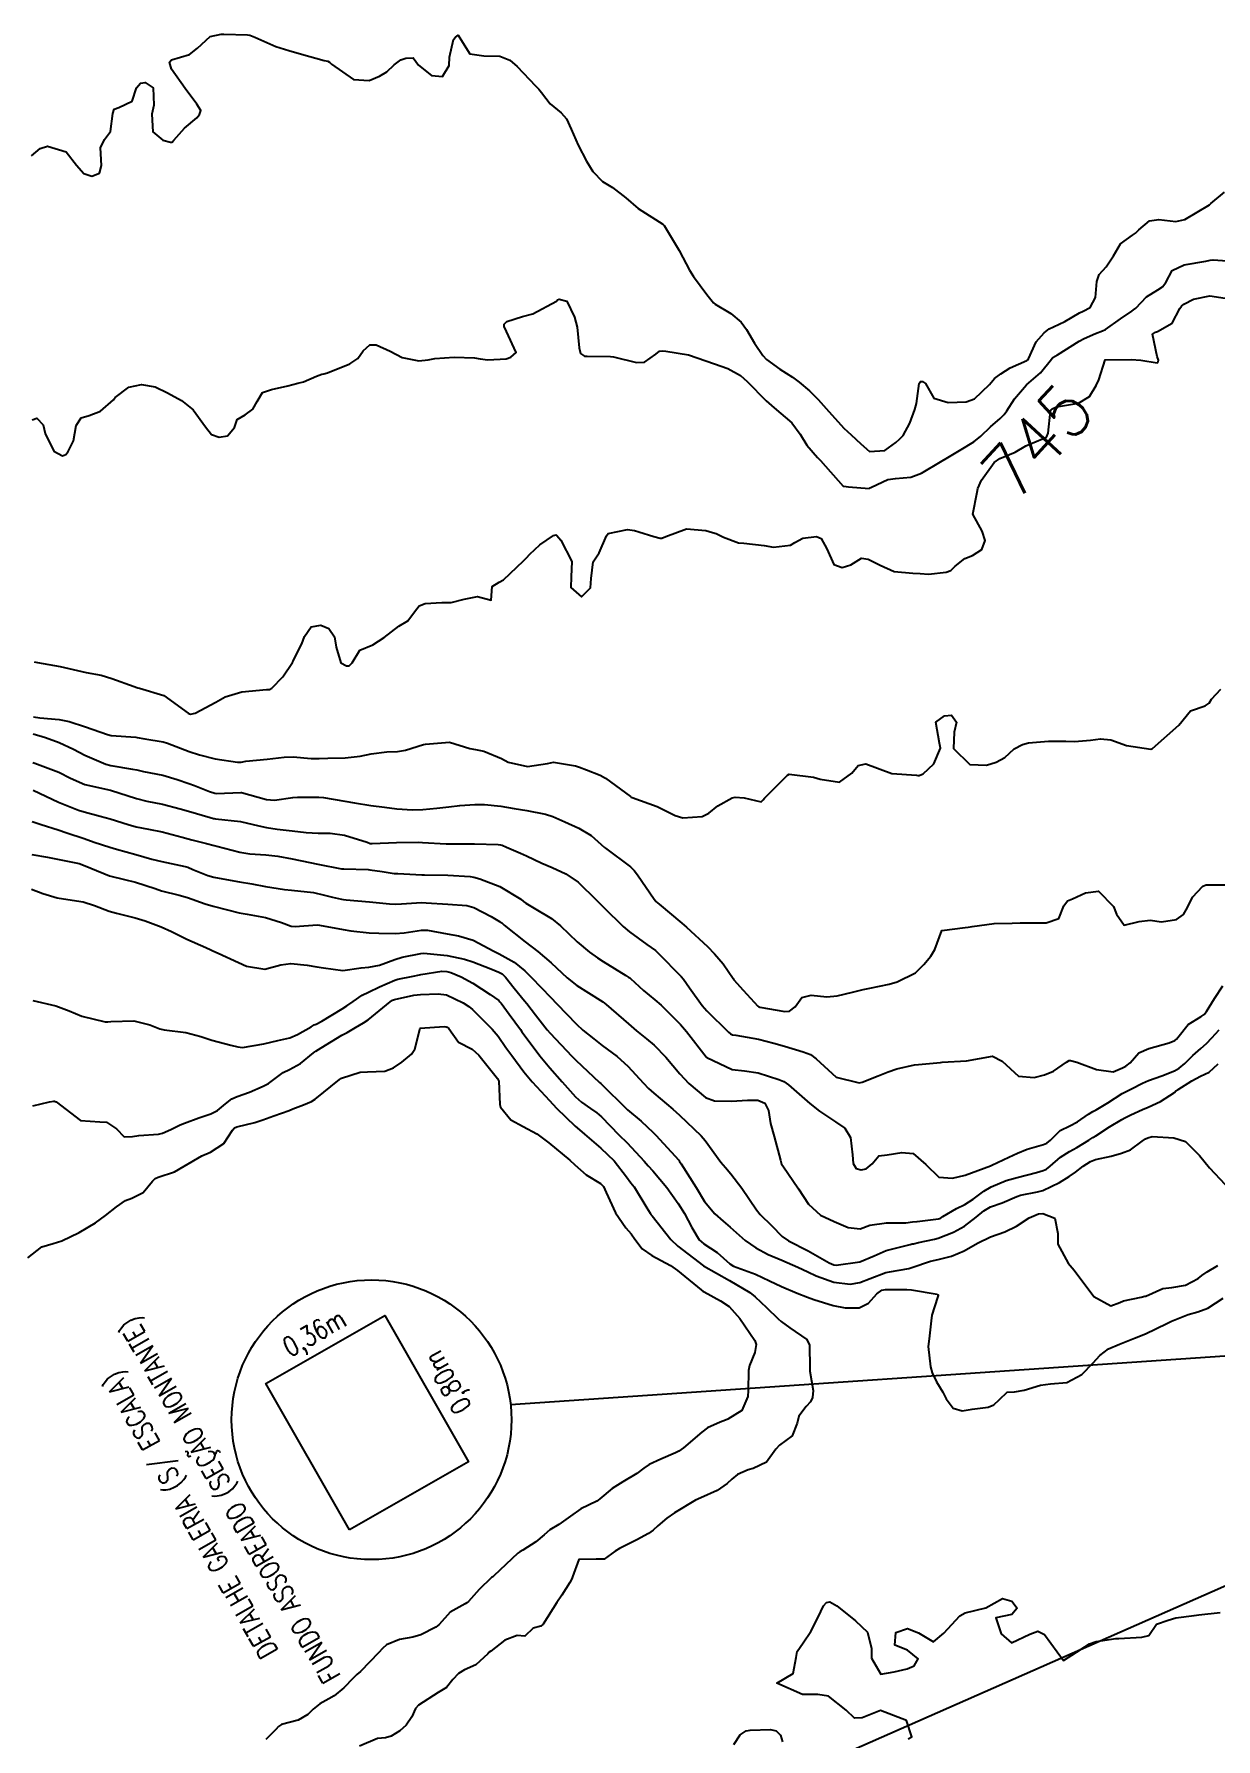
# Model space of a CAD drawing. Header units: metres. Extents: x 307586 to 320046, y 7427249 to 7434250.
# Drawn here: x 317669.5 to 317760.3, y 7431345.2 to 7431476.3 of the extents above; entities that cross this region are included whole.
import ezdxf
from ezdxf.enums import TextEntityAlignment as Align

# ---------------------------------------------------------------- set-up
doc = ezdxf.new("R2010")
doc.units = ezdxf.units.M
doc.header["$MEASUREMENT"] = 0
for name, color, linetype in [('Cotas', 45, 'Continuous'), ('Curvas de Nivel 1m', 11, 'Continuous'), ('Curvas de Nivel 5m', 15, 'Continuous'), ('DETALHES', 45, 'Continuous'), ('Edificações', 30, 'Continuous'), ('TEXTO', 45, 'Continuous')]:
    doc.layers.add(name, color=color, linetype=linetype)
doc.styles.add('ROMANS', font='romans', dxfattribs={"height": 0.2})
doc.styles.add('Style-STANDARD', font='STANDARD.shx')

msp = doc.modelspace()

# ---------------------------------------------------------------- linework, layer by layer
at = {"layer": 'Curvas de Nivel 1m', "flags": 128}
for points, elevation in [([(317669.24, 7431466.9), (317669.92, 7431467.48), (317670.48, 7431467.66), (317671.92, 7431467.2), (317672.72, 7431466.19), (317673.28, 7431465.56), (317673.89, 7431465.35), (317674.48, 7431465.58), (317674.63, 7431466.16), (317674.56, 7431467.53), (317674.87, 7431468.16), (317675.31, 7431468.78), (317675.49, 7431470.15), (317675.61, 7431470.5), (317675.96, 7431470.63), (317676.99, 7431471.11), (317677.31, 7431472.14), (317677.63, 7431472.48), (317677.98, 7431472.53), (317678.6, 7431472.12), (317678.65, 7431470.81), (317678.5, 7431470.12), (317678.57, 7431468.75), (317679.35, 7431468.11), (317679.93, 7431467.96), (317680.07, 7431467.96), (317680.18, 7431468.1), (317681, 7431469.03), (317681.95, 7431469.83), (317682.17, 7431470.08), (317682.27, 7431470.39), (317681.96, 7431470.87), (317681.07, 7431472.09), (317680, 7431473.57), (317679.86, 7431474.1), (317680, 7431474.29), (317681.4, 7431474.7), (317682.01, 7431475.19), (317682.99, 7431476.07), (317683.82, 7431476.26), (317684.03, 7431476.26), (317685.85, 7431476.21), (317686.03, 7431476.18), (317686.41, 7431476.03), (317688.02, 7431475.32), (317689.03, 7431475.01), (317690.01, 7431474.72), (317691.75, 7431474.22), (317692.01, 7431474.18), (317692.15, 7431474.11), (317692.3, 7431473.96), (317693.99, 7431472.78), (317695.2, 7431472.7), (317695.99, 7431473.04), (317696.55, 7431473.35), (317697.11, 7431473.9), (317697.62, 7431474.28), (317698.01, 7431474.4), (317698.57, 7431474.44), (317699, 7431473.88), (317699.99, 7431473.07), (317700.83, 7431473.01), (317701.34, 7431473.85), (317701.37, 7431474.48), (317701.69, 7431475.84), (317701.84, 7431476.03), (317702.03, 7431476.17), (317702.25, 7431475.84), (317702.94, 7431474.75), (317704.01, 7431474.59), (317705.23, 7431474.57), (317706.01, 7431474.27), (317706.57, 7431473.78), (317707.98, 7431472.28), (317708.23, 7431472.02), (317708.43, 7431471.76), (317709.11, 7431470.89), (317709.96, 7431470.2), (317710.36, 7431469.74), (317710.72, 7431468.96), (317711.25, 7431467.73), (317711.91, 7431466.5), (317712.39, 7431465.71), (317713.13, 7431464.94), (317713.89, 7431464.46), (317714.93, 7431463.68), (317715.87, 7431462.87), (317717.77, 7431461.65), (317717.86, 7431461.56), (317719.01, 7431459.63), (317719.3, 7431459.1), (317719.82, 7431458.12), (317720.13, 7431457.62), (317721.14, 7431456.26), (317721.66, 7431455.6), (317721.78, 7431455.51), (317722.99, 7431454.79), (317723.77, 7431454.12), (317724.19, 7431453.57), (317724.8, 7431452.51), (317725.44, 7431451.55), (317725.74, 7431451.25), (317726.75, 7431450.51), (317727.72, 7431449.89), (317728.24, 7431449.52), (317729.04, 7431448.85), (317729.7, 7431448.18), (317730.31, 7431447.49), (317731.67, 7431445.97), (317732.23, 7431445.47), (317732.97, 7431444.77), (317733.65, 7431444.18), (317734.83, 7431444.26), (317735.66, 7431444.87), (317735.95, 7431445.14), (317736.22, 7431445.42), (317736.73, 7431446.37), (317737.12, 7431447.42), (317737.25, 7431447.87), (317737.47, 7431449.41), (317737.57, 7431449.56), (317737.72, 7431449.55), (317737.94, 7431449.41), (317738.58, 7431448.28), (317739.7, 7431447.95), (317741.07, 7431448), (317741.7, 7431448.23), (317742.86, 7431449.34), (317743.26, 7431449.79), (317743.73, 7431450.15), (317744.44, 7431450.62), (317745.74, 7431451.18), (317745.82, 7431451.23), (317745.86, 7431451.31), (317746.44, 7431452.62), (317747.06, 7431453.3), (317747.45, 7431453.61), (317747.77, 7431453.77), (317748.66, 7431454.17), (317749.78, 7431454.83), (317750.07, 7431454.97), (317750.6, 7431455.25), (317751.01, 7431456.03), (317751.12, 7431457.25), (317751.28, 7431457.78), (317751.82, 7431458.38), (317752.38, 7431459.23), (317752.93, 7431460.14), (317753.86, 7431460.82), (317754.09, 7431460.97), (317754.33, 7431461.21), (317755.15, 7431461.92), (317755.87, 7431462.02), (317757.18, 7431461.87), (317757.87, 7431462), (317759.77, 7431463.14), (317759.83, 7431463.19), (317759.88, 7431463.23), (317760.92, 7431464.11)], 743), ([(317669.29, 7431446.61), (317669.67, 7431446.74), (317670.15, 7431446.22), (317670.31, 7431445.56), (317670.97, 7431444.21), (317671.64, 7431443.86), (317671.89, 7431443.94), (317672.08, 7431444.19), (317672.47, 7431445), (317672.69, 7431446.18), (317673.08, 7431446.77), (317673.67, 7431446.94), (317674.56, 7431447.28), (317675.55, 7431448.15), (317675.61, 7431448.23), (317675.69, 7431448.34), (317676.72, 7431449.13), (317677.7, 7431449.34), (317678.75, 7431449.16), (317679.7, 7431448.7), (317680.77, 7431448.09), (317681.68, 7431447.38), (317682.63, 7431446.07), (317683.09, 7431445.49), (317683.66, 7431445.29), (317684.31, 7431445.39), (317684.85, 7431446.04), (317685.06, 7431446.65), (317685.68, 7431447.01), (317686.27, 7431447.44), (317686.58, 7431448.02), (317686.99, 7431448.73), (317687.7, 7431448.95), (317688.95, 7431449.24), (317689.71, 7431449.43), (317690.14, 7431449.54), (317691.16, 7431449.97), (317691.55, 7431450.13), (317691.71, 7431450.16), (317692, 7431450.24), (317693.72, 7431450.93), (317694.32, 7431451.33), (317694.73, 7431451.92), (317695.26, 7431452.39), (317695.74, 7431452.37), (317696.81, 7431451.9), (317697.73, 7431451.41), (317699.01, 7431451.15), (317699.73, 7431451.23), (317700.25, 7431451.33), (317701.73, 7431451.42), (317703.29, 7431451.38), (317703.73, 7431451.31), (317704.31, 7431451.22), (317705.73, 7431451.3), (317706.09, 7431451.42), (317706.49, 7431451.78), (317705.76, 7431453.4), (317705.58, 7431453.79), (317705.58, 7431453.98), (317705.77, 7431454.17), (317706.98, 7431454.57), (317707.77, 7431454.76), (317709.58, 7431455.74), (317709.68, 7431455.84), (317709.79, 7431455.9), (317710.38, 7431455.73), (317710.98, 7431454.51), (317711.18, 7431453.73), (317711.33, 7431452.14), (317711.44, 7431451.72), (317711.74, 7431451.52), (317711.94, 7431451.51), (317713.74, 7431451.49), (317713.98, 7431451.45), (317715.73, 7431451.02), (317716.35, 7431451.05), (317717.22, 7431451.66), (317717.51, 7431451.89), (317717.75, 7431451.92), (317717.99, 7431451.89), (317719.74, 7431451.62), (317721.73, 7431450.93), (317722.76, 7431450.55), (317723.72, 7431450.02), (317724.24, 7431449.56), (317725.7, 7431448.07), (317726.31, 7431447.54), (317727.68, 7431446.39), (317728.32, 7431445.52), (317728.82, 7431444.68), (317729.65, 7431443.73), (317729.87, 7431443.5), (317731.62, 7431441.52), (317731.66, 7431441.51), (317732.03, 7431441.47), (317733.62, 7431441.35), (317733.69, 7431441.38), (317733.79, 7431441.45), (317735.04, 7431442.02), (317735.63, 7431442.11), (317736.83, 7431442.22), (317737.63, 7431442.52), (317739.1, 7431443.39), (317739.65, 7431443.72), (317740.68, 7431444.34), (317741.66, 7431444.92), (317742.19, 7431445.35), (317742.94, 7431446.08), (317743.68, 7431446.71), (317744, 7431447.02), (317744.2, 7431447.32), (317744.79, 7431448.23), (317745.71, 7431449.31), (317746.79, 7431450.23), (317747.64, 7431451.29), (317747.68, 7431451.35), (317747.74, 7431451.4), (317748.08, 7431451.62), (317749.76, 7431452.66), (317750.14, 7431452.87), (317751.01, 7431453.25), (317751.55, 7431453.45), (317751.77, 7431453.56), (317752.93, 7431454.37), (317753.79, 7431454.96), (317753.94, 7431455.06), (317754.12, 7431455.21), (317754.93, 7431456.07), (317755.81, 7431456.6), (317756.15, 7431456.84), (317756.4, 7431457.18), (317756.91, 7431458.09), (317757.83, 7431458.53), (317759.49, 7431458.81), (317759.83, 7431458.89), (317760.05, 7431458.92), (317761.83, 7431458.79)], 744), ([(317669.4, 7431423.8), (317669.89, 7431423.72), (317671.39, 7431423.59), (317672.14, 7431423.44), (317673.39, 7431423.03), (317675.09, 7431422.44), (317675.38, 7431422.37), (317677.27, 7431422.23), (317677.37, 7431422.21), (317677.95, 7431422.11), (317679.37, 7431421.87), (317679.7, 7431421.76), (317681.36, 7431421.12), (317682.16, 7431420.86), (317683.36, 7431420.56), (317685.07, 7431420.31), (317685.36, 7431420.32), (317685.71, 7431420.38), (317687.36, 7431420.55), (317688.66, 7431420.69), (317689.36, 7431420.71), (317690.74, 7431420.59), (317691.36, 7431420.58), (317692.02, 7431420.61), (317693.36, 7431420.63), (317694.51, 7431420.77), (317695.36, 7431420.96), (317696.56, 7431421.09), (317697.37, 7431421.13), (317698, 7431421.24), (317699.37, 7431421.67), (317699.53, 7431421.7), (317701.37, 7431421.84), (317702.92, 7431421.37), (317703.37, 7431421.27), (317704.02, 7431421.15), (317705.36, 7431420.58), (317705.89, 7431420.31), (317707.36, 7431419.97), (317708.91, 7431420.2), (317709.36, 7431420.3), (317711.06, 7431420.02), (317711.36, 7431419.92), (317711.9, 7431419.71), (317712.95, 7431419.3), (317713.35, 7431419.09), (317715.27, 7431417.67), (317715.33, 7431417.63), (317715.4, 7431417.6), (317717.32, 7431416.9), (317718.72, 7431416.22), (317719.31, 7431416.02), (317720.79, 7431416.13), (317721.31, 7431416.4), (317721.98, 7431416.94), (317723.1, 7431417.57), (317723.33, 7431417.61), (317724.02, 7431417.56), (317725.33, 7431417.27), (317725.47, 7431417.41), (317725.57, 7431417.55), (317727.35, 7431419.32), (317727.48, 7431419.39), (317729.35, 7431419.16), (317729.85, 7431418.99), (317731.35, 7431418.76), (317732.29, 7431419.47), (317732.77, 7431420.05), (317733.36, 7431420.17), (317735.35, 7431419.43), (317737.26, 7431419.31), (317737.35, 7431419.29), (317737.47, 7431419.28), (317737.76, 7431419.4), (317738.59, 7431420.17), (317739.09, 7431421.38), (317739.01, 7431421.76), (317738.75, 7431423.39), (317739.41, 7431423.88), (317739.94, 7431423.91), (317740.34, 7431423.37), (317740.16, 7431422.61), (317740.09, 7431421.37), (317741.36, 7431420.12), (317742.63, 7431420.07), (317743.37, 7431420.3), (317744.03, 7431420.67), (317744.77, 7431421.32), (317745.39, 7431421.66), (317745.87, 7431421.79), (317747.39, 7431421.92), (317748.74, 7431421.92), (317749.39, 7431421.9), (317750.62, 7431422.01), (317751.39, 7431422.11), (317752.19, 7431422.03), (317753.39, 7431421.6), (317755.27, 7431421.31), (317755.38, 7431421.35), (317757.4, 7431423.16), (317758.31, 7431424.26), (317759.43, 7431424.64), (317759.73, 7431424.84), (317759.93, 7431425.14), (317760.63, 7431425.93)], 746), ([(317669.38, 7431422.48), (317670.34, 7431422.21), (317671.37, 7431421.83), (317672.48, 7431421.3), (317673.36, 7431420.85), (317674.97, 7431420.15), (317675.35, 7431420.05), (317677, 7431419.78), (317677.35, 7431419.71), (317677.86, 7431419.6), (317679.35, 7431419.31), (317680.45, 7431418.98), (317681.34, 7431418.67), (317681.78, 7431418.51), (317682.92, 7431418.06), (317683.33, 7431417.93), (317683.47, 7431417.91), (317685.33, 7431417.98), (317685.39, 7431417.97), (317687.32, 7431417.43), (317687.93, 7431417.39), (317689.33, 7431417.6), (317689.68, 7431417.62), (317691.33, 7431417.61), (317691.7, 7431417.58), (317693.32, 7431417.32), (317694.06, 7431417.18), (317695.32, 7431416.97), (317696.38, 7431416.84), (317697.32, 7431416.73), (317698.53, 7431416.65), (317699.32, 7431416.67), (317700.39, 7431416.77), (317701.32, 7431416.87), (317702.17, 7431416.98), (317703.32, 7431417.06), (317704.06, 7431417.06), (317705.32, 7431416.93), (317706.34, 7431416.75), (317707.32, 7431416.6), (317708.74, 7431416.32), (317709.31, 7431416.13), (317710.23, 7431415.73), (317711.3, 7431415.24), (317712.26, 7431414.68), (317713.28, 7431413.76), (317713.37, 7431413.69), (317715.27, 7431412.27), (317715.57, 7431411.97), (317715.82, 7431411.66), (317717.09, 7431409.79), (317717.2, 7431409.64), (317717.21, 7431409.62), (317717.23, 7431409.6), (317717.48, 7431409.39), (317719.22, 7431407.93), (317719.59, 7431407.62), (317721.19, 7431406.15), (317721.74, 7431405.59), (317722.39, 7431404.8), (317723.16, 7431403.67), (317723.23, 7431403.57), (317723.93, 7431402.78), (317725.07, 7431401.55), (317725.14, 7431401.5), (317725.21, 7431401.48), (317727.14, 7431401.15), (317727.49, 7431401.16), (317727.93, 7431401.51), (317728.44, 7431402.21), (317729.15, 7431402.4), (317730.36, 7431402.28), (317731.15, 7431402.34), (317732.34, 7431402.64), (317733.16, 7431402.83), (317733.67, 7431402.93), (317735.16, 7431403.26), (317735.77, 7431403.42), (317737.17, 7431404.12), (317737.81, 7431404.76), (317738.35, 7431405.39), (317738.67, 7431405.9), (317739.21, 7431407.38), (317740.99, 7431407.59), (317741.22, 7431407.62), (317741.54, 7431407.68), (317743.22, 7431407.9), (317744.6, 7431407.94), (317745.22, 7431407.95), (317745.89, 7431407.97), (317747.22, 7431407.95), (317748.2, 7431408.3), (317748.57, 7431409.27), (317748.86, 7431409.64), (317749.24, 7431409.81), (317750.24, 7431410.26), (317751.25, 7431410.4), (317752.4, 7431409.22), (317752.63, 7431408.62), (317753.22, 7431407.78), (317754.36, 7431408.06), (317755.22, 7431408.16), (317756.09, 7431408.05), (317757.22, 7431408.22), (317757.77, 7431408.61), (317758.08, 7431409.15), (317758.45, 7431409.94), (317759.26, 7431410.79), (317759.52, 7431410.88), (317761.26, 7431410.88)], 747), ([(317669.35, 7431420.27), (317669.52, 7431420.22), (317671.35, 7431419.55), (317672.24, 7431419.08), (317673.34, 7431418.59), (317675.33, 7431418.15), (317677.32, 7431417.51), (317678.11, 7431417.32), (317679.32, 7431417.07), (317680.67, 7431416.73), (317681.31, 7431416.55), (317682.99, 7431416.05), (317683.24, 7431415.99), (317683.3, 7431415.97), (317683.4, 7431415.95), (317685.3, 7431415.75), (317686.71, 7431415.42), (317687.3, 7431415.29), (317688.12, 7431415.17), (317689.29, 7431415.02), (317690.35, 7431414.91), (317691.29, 7431414.86), (317692.19, 7431414.85), (317693.29, 7431414.69), (317695.04, 7431414.16), (317695.28, 7431414.07), (317695.43, 7431414.06), (317697.29, 7431414.14), (317699, 7431414.15), (317699.29, 7431414.13), (317701.11, 7431414.02), (317701.28, 7431414.02), (317701.48, 7431414.03), (317703.29, 7431414.03), (317705.1, 7431413.98), (317705.28, 7431413.96), (317705.42, 7431413.92), (317705.75, 7431413.78), (317706.83, 7431413.32), (317707.28, 7431413.11), (317708.47, 7431412.55), (317709.27, 7431412.21), (317710.32, 7431411.73), (317711.25, 7431411.09), (317712.66, 7431409.7), (317712.95, 7431409.41), (317713.23, 7431409.15), (317714.72, 7431407.67), (317715.21, 7431407.26), (317716.54, 7431406.3), (317717.19, 7431405.83), (317717.4, 7431405.64), (317719.17, 7431403.84), (317719.35, 7431403.62), (317719.8, 7431402.97), (317720.79, 7431401.6), (317721.14, 7431401.21), (317722.81, 7431399.57), (317722.97, 7431399.43), (317723.11, 7431399.36), (317723.36, 7431399.32), (317725.11, 7431399.01), (317726.28, 7431398.71), (317727.1, 7431398.48), (317728.55, 7431398.05), (317729.1, 7431397.83), (317729.54, 7431397.5), (317731.07, 7431396.1), (317732.86, 7431395.66), (317733.07, 7431395.71), (317734.31, 7431396.2), (317735.08, 7431396.51), (317735.75, 7431396.75), (317737.09, 7431397.06), (317737.4, 7431397.08), (317739.09, 7431397.23), (317739.22, 7431397.25), (317741.09, 7431397.36), (317743.1, 7431397.72), (317743.84, 7431397.32), (317745.08, 7431396.18), (317746.3, 7431396.07), (317747.08, 7431396.29), (317747.78, 7431396.57), (317748.79, 7431397.26), (317748.98, 7431397.37), (317749.09, 7431397.39), (317749.58, 7431397.26), (317751.08, 7431396.69), (317752.37, 7431396.5), (317753.09, 7431396.81), (317753.35, 7431396.95), (317753.67, 7431397.2), (317754.34, 7431397.96), (317755.1, 7431398.3), (317756.67, 7431398.73), (317757.11, 7431398.93), (317757.24, 7431399.03), (317757.34, 7431399.16), (317758.13, 7431400.15), (317759.14, 7431400.75), (317759.36, 7431400.91), (317759.53, 7431401.14), (317760.14, 7431402.14), (317760.79, 7431403.12)], 748), ([(317669.39, 7431418.16), (317671.32, 7431417.24), (317672.86, 7431416.63), (317673.31, 7431416.49), (317674.54, 7431416.16), (317675.3, 7431415.95), (317676.68, 7431415.51), (317677.3, 7431415.35), (317678.23, 7431415.17), (317679.29, 7431414.95), (317680.82, 7431414.55), (317681.29, 7431414.42), (317681.56, 7431414.35), (317682.7, 7431414.06), (317683.28, 7431413.9), (317683.49, 7431413.84), (317685.27, 7431413.38), (317686.03, 7431413.26), (317687.27, 7431413.18), (317688.17, 7431413.09), (317689.27, 7431412.88), (317690.63, 7431412.6), (317691.26, 7431412.48), (317693.06, 7431412.12), (317693.26, 7431412.1), (317695.12, 7431412.05), (317695.25, 7431412.03), (317696.2, 7431411.9), (317697.13, 7431411.76), (317697.25, 7431411.74), (317697.39, 7431411.74), (317699.25, 7431411.65), (317699.46, 7431411.65), (317701.25, 7431411.63), (317702.96, 7431411.52), (317703.25, 7431411.47), (317703.71, 7431411.35), (317705.25, 7431410.76), (317706.85, 7431409.77), (317707.06, 7431409.59), (317707.23, 7431409.47), (317707.88, 7431409.1), (317709.22, 7431408.29), (317709.91, 7431407.73), (317711.19, 7431406.5), (317712.13, 7431405.71), (317712.75, 7431405.27), (317713.18, 7431404.99), (317714.92, 7431403.92), (317715.16, 7431403.77), (317715.22, 7431403.73), (317715.28, 7431403.67), (317716.27, 7431402.77), (317717.15, 7431402.05), (317717.64, 7431401.64), (317719.12, 7431400.16), (317719.59, 7431399.62), (317721.09, 7431397.65), (317721.12, 7431397.62), (317721.15, 7431397.6), (317723.08, 7431396.7), (317724.05, 7431396.59), (317725.08, 7431396.44), (317726.68, 7431395.91), (317727.07, 7431395.76), (317727.41, 7431395.52), (317729.05, 7431394.08), (317729.79, 7431393.49), (317731.03, 7431392.67), (317731.74, 7431392.18), (317732.18, 7431391.46), (317732.33, 7431390.13), (317732.4, 7431389.46), (317732.62, 7431389.08), (317732.99, 7431388.98), (317733.38, 7431389.06), (317733.86, 7431389.44), (317734.37, 7431390.06), (317735, 7431390.14), (317736.12, 7431390.3), (317737.01, 7431390.23), (317737.97, 7431389.39), (317738.98, 7431388.42), (317740.02, 7431388.33), (317740.99, 7431388.58), (317742.94, 7431389.28), (317742.99, 7431389.31), (317743.05, 7431389.33), (317744.36, 7431389.96), (317745.01, 7431390.26), (317745.75, 7431390.56), (317747.02, 7431390.93), (317747.26, 7431391.04), (317747.54, 7431391.27), (317748.3, 7431391.99), (317749.03, 7431392.37), (317749.62, 7431392.67), (317750.47, 7431393.25), (317750.81, 7431393.47), (317751.05, 7431393.6), (317751.95, 7431394.12), (317753.07, 7431394.84), (317753.31, 7431394.97), (317753.77, 7431395.2), (317754.63, 7431395.64), (317755.08, 7431395.84), (317756.1, 7431396.19), (317757.09, 7431396.59), (317757.45, 7431396.8), (317757.88, 7431397.15), (317758.49, 7431397.76), (317759.1, 7431398.3), (317759.55, 7431398.7), (317759.96, 7431399.13), (317760.51, 7431399.73)], 749), ([(317669.27, 7431413.22), (317670.47, 7431413.01), (317671.26, 7431412.85), (317672.92, 7431412.51), (317673.26, 7431412.4), (317673.81, 7431412.16), (317675.25, 7431411.57), (317676.39, 7431411.28), (317677.24, 7431411.09), (317678.76, 7431410.59), (317679.24, 7431410.43), (317680.59, 7431410.09), (317681.23, 7431409.9), (317682.6, 7431409.43), (317683.22, 7431409.25), (317684.3, 7431408.97), (317685.22, 7431408.73), (317685.82, 7431408.62), (317687.22, 7431408.38), (317688.46, 7431407.99), (317689.21, 7431407.71), (317689.52, 7431407.67), (317691.21, 7431407.8), (317691.38, 7431407.79), (317693.21, 7431407.45), (317693.78, 7431407.35), (317695.2, 7431407.2), (317695.93, 7431407.17), (317697.2, 7431407.13), (317697.88, 7431407.2), (317699.21, 7431407.4), (317699.67, 7431407.39), (317701.2, 7431407.11), (317702.07, 7431406.96), (317703.2, 7431406.64), (317704.77, 7431405.79), (317705.18, 7431405.59), (317706.35, 7431404.94), (317707.17, 7431404.26), (317707.66, 7431403.76), (317709.15, 7431402.21), (317709.62, 7431401.74), (317711.12, 7431400.18), (317711.62, 7431399.71), (317712.45, 7431399.04), (317713.1, 7431398.53), (317714.25, 7431397.68), (317715.08, 7431396.95), (317716.27, 7431395.65), (317716.65, 7431395.24), (317717.06, 7431394.86), (317718.53, 7431393.63), (317719.04, 7431393.19), (317720.71, 7431391.6), (317721.02, 7431391.24), (317722.22, 7431389.58), (317722.57, 7431389.15), (317722.98, 7431388.67), (317723.83, 7431387.56), (317724.95, 7431385.91), (317725.25, 7431385.55), (317726.1, 7431384.7), (317726.93, 7431383.86), (317727.42, 7431383.52), (317728.92, 7431382.75), (317730.55, 7431381.84), (317730.9, 7431381.67), (317731.07, 7431381.64), (317732.91, 7431381.91), (317733.99, 7431382.36), (317734.92, 7431382.78), (317736.76, 7431383.24), (317736.92, 7431383.28), (317737.02, 7431383.3), (317737.41, 7431383.4), (317738.65, 7431383.66), (317738.93, 7431383.73), (317740.1, 7431384.2), (317740.94, 7431384.66), (317741.84, 7431385.35), (317742.44, 7431385.84), (317742.95, 7431386.13), (317743.83, 7431386.45), (317744.97, 7431386.93), (317745.25, 7431387.02), (317746.56, 7431387.29), (317746.97, 7431387.4), (317748.25, 7431388), (317748.98, 7431388.47), (317749.46, 7431388.79), (317750.05, 7431389.25), (317750.62, 7431389.62), (317751, 7431389.76), (317752.2, 7431390.03), (317753.01, 7431390.26), (317753.71, 7431390.51), (317754.6, 7431391.19), (317754.86, 7431391.36), (317755.03, 7431391.43), (317755.37, 7431391.53), (317757.03, 7431391.45), (317757.92, 7431391.15), (317759.01, 7431390.09), (317759.77, 7431389.13), (317760.98, 7431387.86)], 751), ([(317669.24, 7431410.55), (317670.12, 7431410.21), (317671.23, 7431409.89), (317672.7, 7431409.65), (317673.23, 7431409.57), (317674.09, 7431409.3), (317675.22, 7431408.87), (317675.78, 7431408.7), (317677.22, 7431408.35), (317677.99, 7431408.11), (317679.21, 7431407.65), (317680, 7431407.29), (317681.19, 7431406.71), (317682.66, 7431406.06), (317683.02, 7431405.89), (317683.18, 7431405.82), (317683.6, 7431405.63), (317685.17, 7431404.91), (317685.78, 7431404.63), (317687.17, 7431404.39), (317688.42, 7431404.74), (317689.17, 7431404.84), (317690.43, 7431404.7), (317691.17, 7431404.59), (317691.7, 7431404.49), (317693.17, 7431404.31), (317694.59, 7431404.5), (317695.17, 7431404.55), (317695.99, 7431404.72), (317697.18, 7431405.15), (317697.73, 7431405.32), (317699.18, 7431405.61), (317699.41, 7431405.63), (317701.18, 7431405.44), (317702.53, 7431405.17), (317703.17, 7431404.96), (317704.55, 7431404.42), (317705.17, 7431404.17), (317705.41, 7431404.03), (317705.67, 7431403.78), (317706.34, 7431402.95), (317707.14, 7431401.96), (317707.31, 7431401.76), (317707.99, 7431400.89), (317708.88, 7431399.74), (317709.11, 7431399.47), (317710.77, 7431397.72), (317711.09, 7431397.41), (317712.9, 7431395.69), (317712.99, 7431395.62), (317713.06, 7431395.56), (317714.96, 7431393.67), (317715.04, 7431393.6), (317716.11, 7431392.73), (317717.03, 7431391.85), (317717.23, 7431391.64), (317718.99, 7431389.71), (317719.05, 7431389.62), (317719.17, 7431389.44), (317720.32, 7431387.61), (317720.96, 7431386.55), (317721.75, 7431385.59), (317722.4, 7431385.04), (317722.93, 7431384.57), (317724.1, 7431383.56), (317724.92, 7431382.99), (317725.86, 7431382.48), (317726.91, 7431382.04), (317728.13, 7431381.51), (317728.9, 7431381.14), (317729.55, 7431380.84), (317730.89, 7431380.35), (317732.15, 7431380.2), (317732.89, 7431380.32), (317733.7, 7431380.63), (317734.9, 7431381.08), (317735.18, 7431381.14), (317736.67, 7431381.4), (317736.9, 7431381.47), (317738.33, 7431381.96), (317738.91, 7431382.09), (317739.95, 7431382.34), (317740.92, 7431382.76), (317741.93, 7431383.34), (317742.93, 7431383.82), (317744.04, 7431384.21), (317744.94, 7431384.66), (317745.91, 7431385.3), (317746.64, 7431385.59), (317746.95, 7431385.61), (317747.88, 7431385.27), (317748.11, 7431384.09), (317748.11, 7431383.27), (317748.91, 7431381.8), (317749.36, 7431381.26), (317750.87, 7431379.24), (317752.18, 7431378.53), (317752.87, 7431378.78), (317753.17, 7431378.9), (317754.52, 7431379.19), (317754.81, 7431379.26), (317754.87, 7431379.28), (317756.19, 7431379.87), (317756.88, 7431379.94), (317757.93, 7431380.11), (317758.9, 7431380.64), (317759.18, 7431380.86), (317759.58, 7431381.13), (317760.41, 7431381.62)], 752), ([(317669.36, 7431401.99), (317671.13, 7431401.58), (317672.14, 7431401.2), (317673.12, 7431400.78), (317674.91, 7431400.36), (317675.11, 7431400.35), (317675.34, 7431400.37), (317677.12, 7431400.44), (317678.34, 7431400.11), (317679.11, 7431399.81), (317679.45, 7431399.75), (317681.11, 7431399.54), (317682.26, 7431399.22), (317683.1, 7431398.94), (317684.57, 7431398.57), (317685.1, 7431398.43), (317685.47, 7431398.39), (317687.1, 7431398.67), (317688.17, 7431398.92), (317689.1, 7431399.13), (317689.7, 7431399.39), (317690.73, 7431399.96), (317690.97, 7431400.11), (317691.12, 7431400.18), (317691.57, 7431400.4), (317693.13, 7431401.35), (317693.49, 7431401.57), (317693.98, 7431401.92), (317694.66, 7431402.4), (317695.14, 7431402.64), (317696, 7431403.05), (317697.16, 7431403.55), (317697.41, 7431403.62), (317698.59, 7431403.87), (317699.06, 7431403.97), (317699.16, 7431403.99), (317700.77, 7431404.24), (317701.17, 7431404.23), (317701.48, 7431404.15), (317702.27, 7431403.82), (317703.16, 7431403.33), (317704.5, 7431402.45), (317705.15, 7431402), (317705.25, 7431401.9), (317705.34, 7431401.79), (317705.96, 7431400.95), (317706.82, 7431399.76), (317706.94, 7431399.59), (317707.11, 7431399.36), (317708.32, 7431397.75), (317709.08, 7431396.82), (317710.03, 7431395.73), (317711.05, 7431394.6), (317711.52, 7431394.18), (317712.21, 7431393.7), (317712.7, 7431393.35), (317713.04, 7431393.05), (317714.38, 7431391.68), (317715.01, 7431391.05), (317716.32, 7431389.65), (317716.64, 7431389.29), (317716.99, 7431388.91), (317718.08, 7431387.63), (317718.95, 7431386.4), (317719.43, 7431385.62), (317720, 7431384.54), (317720.55, 7431383.6), (317720.92, 7431383.29), (317721.95, 7431382.62), (317722.9, 7431381.75), (317723.19, 7431381.57), (317724.89, 7431380.95), (317725.97, 7431380.45), (317726.88, 7431380.01), (317728.09, 7431379.51), (317728.87, 7431379.2), (317729.36, 7431379.01), (317730.86, 7431378.54), (317731.77, 7431378.38), (317732.86, 7431378.38), (317733.57, 7431378.74), (317734.2, 7431379.44), (317734.59, 7431379.72), (317734.88, 7431379.79), (317736.5, 7431379.79), (317736.88, 7431379.76), (317738.84, 7431379.42), (317738.87, 7431379.41), (317738.92, 7431379.38), (317738.93, 7431379.32), (317738.87, 7431379.18), (317738.42, 7431377.82), (317738.38, 7431377.38), (317738.24, 7431375.98), (317738.16, 7431375.39), (317738.34, 7431373.85), (317738.46, 7431373.38), (317738.8, 7431372.69), (317739.29, 7431371.88), (317739.54, 7431371.37), (317740.06, 7431370.65), (317740.77, 7431370.46), (317741.53, 7431370.59), (317742.77, 7431370.73), (317743.19, 7431370.91), (317743.63, 7431371.32), (317744.22, 7431371.88), (317744.79, 7431371.93), (317745.53, 7431372.04), (317746.79, 7431372.44), (317747.55, 7431372.52), (317748.8, 7431372.64), (317749.96, 7431373.24), (317750.82, 7431374.14), (317751.33, 7431374.72), (317752.02, 7431375.22), (317752.84, 7431375.59), (317754.01, 7431376.03), (317754.84, 7431376.38), (317756.5, 7431377.17), (317756.85, 7431377.34), (317758.14, 7431377.87), (317758.86, 7431378.06), (317759.64, 7431378.36), (317760.83, 7431379.12)], 753), ([(317669.36, 7431393.89), (317670.64, 7431394.2), (317670.98, 7431394.26), (317671.04, 7431394.26), (317671.08, 7431394.24), (317671.14, 7431394.2), (317673.02, 7431392.77), (317674.5, 7431392.67), (317675.02, 7431392.63), (317675.78, 7431392.14), (317676.38, 7431391.51), (317677.01, 7431391.53), (317677.5, 7431391.62), (317679.01, 7431391.71), (317679.31, 7431391.8), (317679.97, 7431392.09), (317680.67, 7431392.44), (317681.02, 7431392.56), (317682.11, 7431392.98), (317683.03, 7431393.29), (317683.54, 7431393.54), (317684.15, 7431394.04), (317684.64, 7431394.44), (317685.05, 7431394.62), (317685.99, 7431394.95), (317687.06, 7431395.42), (317687.45, 7431395.61), (317687.98, 7431395.99), (317688.6, 7431396.45), (317689.07, 7431396.68), (317689.91, 7431397.14), (317690.93, 7431397.96), (317691.02, 7431398.04), (317691.09, 7431398.09), (317691.51, 7431398.36), (317693.11, 7431399.34), (317693.5, 7431399.54), (317694.16, 7431399.92), (317694.76, 7431400.27), (317695.12, 7431400.51), (317696.81, 7431401.88), (317697, 7431402.01), (317697.14, 7431402.06), (317698.62, 7431402.39), (317699.14, 7431402.45), (317700.49, 7431402.5), (317701.14, 7431402.42), (317702.41, 7431401.82), (317702.85, 7431401.53), (317703.13, 7431401.31), (317704.66, 7431399.79), (317705.11, 7431399.25), (317705.71, 7431398.39), (317706.15, 7431397.77), (317707.07, 7431396.51), (317707.71, 7431395.75), (317709.05, 7431394.31), (317709.6, 7431393.73), (317711.03, 7431392.33), (317711.35, 7431392.04), (317711.75, 7431391.71), (317713.01, 7431390.65), (317714.02, 7431389.68), (317714.98, 7431388.43), (317715.3, 7431387.99), (317715.56, 7431387.66), (317716.54, 7431386.05), (317716.79, 7431385.64), (317716.85, 7431385.55), (317716.94, 7431385.44), (317718.38, 7431383.63), (317718.92, 7431383.12), (317720.9, 7431381.6), (317722.89, 7431380.47), (317724.44, 7431379.55), (317724.87, 7431379.22), (317725.72, 7431378.39), (317726.63, 7431377.52), (317726.85, 7431377.32), (317727.53, 7431376.83), (317728.83, 7431375.95), (317729.04, 7431375.5), (317729.05, 7431373.74), (317729.06, 7431373.5), (317729.31, 7431372.01), (317729.27, 7431371.49), (317729.11, 7431371.16), (317728.77, 7431370.8), (317728.21, 7431370.05), (317728.09, 7431369.51), (317727.71, 7431368.54), (317726.74, 7431367.83), (317726.44, 7431367.52), (317725.73, 7431366.52), (317724.71, 7431366.03), (317724.33, 7431365.93), (317723.51, 7431365.56), (317723.06, 7431365.21), (317722.7, 7431364.88), (317721.94, 7431364.33), (317720.68, 7431363.77), (317720.28, 7431363.6), (317718.67, 7431362.63), (317718.08, 7431362.22), (317717.37, 7431361.63), (317717.01, 7431361.28), (317716.65, 7431361.04), (317715.76, 7431360.54), (317714.64, 7431359.97), (317714.43, 7431359.88), (317714.1, 7431359.68), (317713.25, 7431359.06), (317712.63, 7431359.05), (317711.3, 7431359.03), (317710.81, 7431357.71), (317710.78, 7431357.54), (317710.61, 7431357.27), (317710.01, 7431356.3), (317709.63, 7431355.72), (317708.57, 7431354.05), (317708.38, 7431353.92), (317707.79, 7431353.75), (317707.17, 7431353.14), (317706.56, 7431353.19), (317705.62, 7431352.84), (317704.54, 7431351.99), (317704.43, 7431351.9), (317704.31, 7431351.79), (317703.39, 7431350.94), (317702.52, 7431350.55), (317702.05, 7431350.28), (317701.63, 7431349.82), (317701.13, 7431349.2), (317700.5, 7431348.81), (317698.99, 7431347.85), (317698.75, 7431347.59), (317698.48, 7431346.95), (317698.04, 7431346.3), (317697.55, 7431345.87), (317696.88, 7431345.45), (317696.46, 7431345.33), (317695.85, 7431345.28), (317694.45, 7431344.69)], 754), ([(317736.62, 7431345.24), (317736.89, 7431345.4), (317736.48, 7431346.65), (317734.49, 7431347.43), (317733.07, 7431346.86), (317732.48, 7431346.83), (317731.84, 7431347.46), (317730.5, 7431348.52), (317729.67, 7431348.65), (317728.5, 7431348.67), (317726.51, 7431349.52), (317727.77, 7431350.26), (317728, 7431351.51), (317728.08, 7431351.97), (317728.55, 7431352.64), (317729.14, 7431353.49), (317729.7, 7431354.61), (317730.1, 7431355.48), (317730.34, 7431355.72), (317730.59, 7431355.79), (317731.13, 7431355.46), (317732.57, 7431354.32), (317733.48, 7431353.44), (317733.79, 7431352.2), (317733.79, 7431351.44), (317734.52, 7431350.23), (317735.53, 7431350.41), (317736.53, 7431350.63), (317737.07, 7431350.86), (317737.38, 7431351.39), (317736.55, 7431352.07), (317735.6, 7431352.46), (317735.67, 7431353.41), (317736.57, 7431353.73), (317737.4, 7431353.39), (317738.56, 7431352.71), (317739.35, 7431353.37), (317740.58, 7431354.7), (317741, 7431354.93), (317742.58, 7431355.33), (317743.87, 7431356.04), (317744.59, 7431355.82), (317744.98, 7431355.3), (317744.58, 7431354.81), (317743.35, 7431354.54), (317743.76, 7431353.32), (317744.56, 7431352.64), (317745.96, 7431353.29), (317746.57, 7431353.53), (317747.1, 7431353.27), (317748.54, 7431351.26), (317750.56, 7431352.56), (317751.05, 7431352.73), (317752.56, 7431352.95), (317752.8, 7431352.97), (317754.56, 7431353.07), (317755.11, 7431353.18), (317755.69, 7431354.06), (317756.58, 7431354.37), (317757.18, 7431354.56), (317758.59, 7431354.74), (317758.95, 7431354.77), (317760.59, 7431354.95)], 754), ([(317723.21, 7431344.81), (317723.71, 7431345.56), (317724.16, 7431345.86), (317724.47, 7431345.92), (317726.03, 7431345.96), (317726.47, 7431345.87), (317726.81, 7431345.52), (317726.96, 7431345.02)], 754)]:
    msp.add_lwpolyline(points, dxfattribs=dict(at, elevation=elevation))
at = {"layer": 'Curvas de Nivel 5m', "flags": 128}
for points, elevation in [([(317669.45, 7431428.01), (317669.7, 7431427.96), (317671.45, 7431427.67), (317672.12, 7431427.51), (317673.44, 7431427.2), (317674.6, 7431427), (317675.43, 7431426.75), (317677.14, 7431426.12), (317677.35, 7431426.05), (317677.42, 7431426.02), (317677.55, 7431425.99), (317679.42, 7431425.43), (317681.29, 7431424.08), (317681.4, 7431424.02), (317681.48, 7431424), (317681.84, 7431424.07), (317683.41, 7431424.91), (317684.12, 7431425.34), (317685.42, 7431425.71), (317687.32, 7431425.9), (317687.42, 7431425.9), (317687.53, 7431425.89), (317687.71, 7431426), (317688.56, 7431426.87), (317689.3, 7431427.98), (317689.35, 7431428.08), (317689.46, 7431428.31), (317690.03, 7431429.41), (317690.23, 7431429.97), (317690.74, 7431430.71), (317691.48, 7431430.83), (317692.1, 7431430.58), (317692.53, 7431429.94), (317692.67, 7431429.15), (317693.03, 7431427.94), (317693.45, 7431427.71), (317693.65, 7431427.72), (317693.88, 7431427.93), (317694.48, 7431428.91), (317695.47, 7431429.32), (317696.35, 7431429.9), (317697.48, 7431430.75), (317698.18, 7431431.18), (317698.68, 7431431.87), (317699.04, 7431432.32), (317699.5, 7431432.51), (317700.78, 7431432.58), (317701.5, 7431432.59), (317702.49, 7431432.84), (317703.51, 7431433.04), (317704.56, 7431432.75), (317704.66, 7431433.8), (317705.19, 7431434.13), (317705.53, 7431434.31), (317707.06, 7431435.77), (317707.29, 7431436.02), (317707.55, 7431436.3), (317708.31, 7431437), (317709.36, 7431437.74), (317709.57, 7431437.78), (317709.63, 7431437.74), (317709.92, 7431437.38), (317710.78, 7431435.73), (317710.72, 7431434.54), (317710.69, 7431433.73), (317711.52, 7431433.02), (317712.2, 7431433.71), (317712.25, 7431434.43), (317712.41, 7431435.71), (317712.86, 7431436.4), (317713.44, 7431437.69), (317713.57, 7431437.89), (317715.06, 7431438.2), (317715.58, 7431438.12), (317715.91, 7431438), (317717.07, 7431437.65), (317717.57, 7431437.53), (317717.69, 7431437.52), (317718, 7431437.64), (317719.58, 7431438.25), (317721.06, 7431438.12), (317721.58, 7431437.97), (317721.85, 7431437.87), (317722.43, 7431437.59), (317723.57, 7431437.17), (317723.99, 7431437.14), (317725.56, 7431436.96), (317726.26, 7431436.84), (317727.56, 7431436.99), (317727.91, 7431437.18), (317728.51, 7431437.52), (317729.57, 7431437.65), (317729.93, 7431437.5), (317730.36, 7431436.7), (317730.89, 7431435.49), (317731.54, 7431435.26), (317732.2, 7431435.47), (317733.02, 7431435.99), (317733.55, 7431435.92), (317734.46, 7431435.44), (317735.54, 7431434.96), (317736.96, 7431434.83), (317737.54, 7431434.81), (317738.18, 7431434.75), (317739.54, 7431434.91), (317739.88, 7431435.04), (317740.22, 7431435.37), (317740.96, 7431435.96), (317741.56, 7431436.19), (317742.28, 7431436.64), (317742.52, 7431437.35), (317742.29, 7431438.06), (317741.59, 7431439.36), (317741.92, 7431441.06), (317741.97, 7431441.35), (317742.25, 7431441.97), (317743.22, 7431443.34), (317743.65, 7431443.64), (317744.83, 7431444.14), (317745.66, 7431444.62), (317746.14, 7431444.82), (317747.25, 7431445.29), (317747.36, 7431445.6), (317747.56, 7431447.29), (317747.61, 7431447.38), (317747.69, 7431447.47), (317748.02, 7431447.61), (317749.7, 7431447.89), (317750.55, 7431448.41), (317751.06, 7431449.25), (317751.26, 7431449.7), (317751.74, 7431451.24), (317753.74, 7431451.26), (317754.49, 7431451.2), (317755.74, 7431450.99), (317755.83, 7431451.11), (317755.84, 7431451.19), (317755.75, 7431451.48), (317755.39, 7431453.19), (317755.61, 7431453.35), (317755.77, 7431453.4), (317756.91, 7431454.04), (317757.48, 7431455.17), (317757.61, 7431455.36), (317757.8, 7431455.5), (317758.53, 7431455.89), (317759.8, 7431456.14), (317760.96, 7431455.97)], 745), ([(317669.3, 7431415.74), (317670, 7431415.51), (317671.29, 7431415.1), (317671.97, 7431414.87), (317673.29, 7431414.43), (317674.06, 7431414.16), (317675.28, 7431413.77), (317675.79, 7431413.63), (317677.27, 7431413.22), (317678.51, 7431412.86), (317679.26, 7431412.67), (317681.05, 7431412.29), (317681.26, 7431412.23), (317681.64, 7431412.07), (317682.8, 7431411.61), (317683.25, 7431411.48), (317683.96, 7431411.33), (317685.24, 7431411.11), (317686.18, 7431410.95), (317687.24, 7431410.76), (317688.69, 7431410.53), (317689.24, 7431410.48), (317690.92, 7431410.28), (317691.24, 7431410.22), (317691.45, 7431410.17), (317692.39, 7431409.94), (317693.08, 7431409.78), (317693.23, 7431409.76), (317693.43, 7431409.73), (317695.23, 7431409.58), (317696.76, 7431409.42), (317697.23, 7431409.4), (317697.68, 7431409.43), (317699.23, 7431409.52), (317699.57, 7431409.51), (317701.23, 7431409.39), (317702.7, 7431409.29), (317703.23, 7431409.15), (317704.57, 7431408.44), (317705.22, 7431408.07), (317705.38, 7431407.95), (317705.57, 7431407.78), (317707.19, 7431406.49), (317708.15, 7431405.75), (317709.17, 7431404.89), (317710.42, 7431403.73), (317711.16, 7431403.14), (317712.04, 7431402.59), (317713.14, 7431401.89), (317713.42, 7431401.69), (317715.12, 7431400.2), (317715.74, 7431399.66), (317716.51, 7431399.05), (317717.1, 7431398.55), (317718, 7431397.63), (317719.07, 7431396.35), (317719.77, 7431395.61), (317721.05, 7431394.53), (317721.74, 7431394.28), (317723.05, 7431394.26), (317724.27, 7431394.34), (317725.05, 7431394.34), (317725.6, 7431394.1), (317725.87, 7431393.54), (317726.04, 7431392.54), (317726.31, 7431391.53), (317726.81, 7431389.71), (317726.85, 7431389.52), (317726.89, 7431389.42), (317726.99, 7431389.29), (317728.18, 7431387.51), (317728.96, 7431386.34), (317729.89, 7431385.49), (317730.94, 7431385), (317732.01, 7431384.54), (317732.93, 7431384.44), (317733.66, 7431384.72), (317734.94, 7431384.91), (317736.44, 7431384.91), (317736.94, 7431384.97), (317737.31, 7431385.02), (317738.94, 7431385.22), (317739.07, 7431385.25), (317739.29, 7431385.38), (317740.32, 7431386), (317740.96, 7431386.32), (317741.6, 7431386.72), (317742.44, 7431387.34), (317742.98, 7431387.67), (317744.14, 7431388.16), (317744.98, 7431388.38), (317746.48, 7431388.78), (317746.99, 7431388.92), (317747.24, 7431389.03), (317747.52, 7431389.27), (317748.31, 7431389.96), (317749.01, 7431390.39), (317749.57, 7431390.7), (317750.5, 7431391.25), (317750.81, 7431391.46), (317751.03, 7431391.6), (317752.09, 7431392.28), (317753.04, 7431392.85), (317753.27, 7431392.98), (317753.73, 7431393.2), (317754.62, 7431393.62), (317755.05, 7431393.8), (317756, 7431394.23), (317757.07, 7431394.93), (317757.19, 7431395.04), (317757.36, 7431395.16), (317758.41, 7431395.82), (317759.08, 7431396.17), (317759.73, 7431396.49), (317760.43, 7431397.13)], 750), ([(317668.98, 7431382.22), (317670.05, 7431383.06), (317670.91, 7431383.33), (317671.58, 7431383.52), (317672.92, 7431384.17), (317674.18, 7431384.91), (317674.94, 7431385.46), (317675.78, 7431386.14), (317676.47, 7431386.61), (317676.95, 7431386.81), (317677.83, 7431387.24), (317678.56, 7431388.1), (317678.76, 7431388.32), (317678.98, 7431388.41), (317680.24, 7431388.83), (317680.98, 7431389.26), (317682.34, 7431390.06), (317683, 7431390.34), (317684.03, 7431391.01), (317684.69, 7431392.03), (317684.84, 7431392.21), (317685.02, 7431392.29), (317686.42, 7431392.61), (317687.03, 7431392.82), (317687.88, 7431393.14), (317689.04, 7431393.55), (317689.34, 7431393.67), (317690.16, 7431393.97), (317690.77, 7431394.24), (317691.05, 7431394.42), (317692.92, 7431395.93), (317693, 7431395.99), (317693.06, 7431396.03), (317694.51, 7431396.48), (317695.07, 7431396.52), (317696.4, 7431396.57), (317697.08, 7431396.82), (317697.7, 7431397.26), (317698.46, 7431397.87), (317698.71, 7431398.26), (317699.11, 7431399.86), (317700.96, 7431399.99), (317701.11, 7431399.97), (317701.2, 7431399.93), (317701.32, 7431399.84), (317702.06, 7431398.78), (317703.1, 7431398.26), (317703.63, 7431397.8), (317705.07, 7431396.01), (317705.15, 7431395.79), (317705.25, 7431393.99), (317705.29, 7431393.79), (317706.09, 7431392.83), (317707.03, 7431392.31), (317708.09, 7431391.75), (317709.01, 7431391.06), (317710.61, 7431389.72), (317710.99, 7431389.36), (317711.88, 7431388.6), (317712.98, 7431387.93), (317713.2, 7431387.69), (317713.42, 7431387.23), (317714.13, 7431385.68), (317714.93, 7431384.52), (317715.32, 7431384.06), (317715.61, 7431383.66), (317716.17, 7431382.9), (317716.91, 7431382.39), (317718.34, 7431381.63), (317718.9, 7431381.23), (317720.72, 7431379.76), (317720.87, 7431379.64), (317720.93, 7431379.6), (317722.2, 7431378.91), (317722.86, 7431378.47), (317723.67, 7431377.56), (317724.83, 7431375.85), (317724.94, 7431375.55), (317724.82, 7431374.93), (317724.42, 7431373.94), (317724.35, 7431373.55), (317724.32, 7431372.02), (317724.29, 7431371.55), (317723.84, 7431370.48), (317722.76, 7431369.81), (317722.58, 7431369.75), (317722.16, 7431369.58), (317721.2, 7431369.14), (317720.75, 7431368.82), (317719.35, 7431367.61), (317718.99, 7431367.36), (317718.73, 7431367.23), (317717.6, 7431366.75), (317716.71, 7431366.34), (317716.29, 7431366.06), (317715.76, 7431365.65), (317714.7, 7431365), (317713.87, 7431364.5), (317712.92, 7431363.69), (317712.79, 7431363.58), (317712.68, 7431363.52), (317711.45, 7431362.93), (317710.67, 7431362.35), (317709.76, 7431361.72), (317709.09, 7431361.3), (317708.65, 7431360.92), (317708, 7431360.39), (317707.01, 7431359.76), (317706.78, 7431359.61), (317706.63, 7431359.51), (317704.77, 7431357.79), (317704.69, 7431357.71), (317704.61, 7431357.65), (317703.66, 7431356.73), (317702.82, 7431355.81), (317702.7, 7431355.69), (317702.58, 7431355.63), (317701.42, 7431354.98), (317700.57, 7431354.04), (317700.33, 7431353.83), (317699.16, 7431353.24), (317698.55, 7431353.07), (317697.54, 7431352.88), (317696.54, 7431352.47), (317696.22, 7431352.2), (317695.94, 7431351.89), (317694.52, 7431350.42), (317694.24, 7431350.19), (317693.96, 7431349.92), (317693.24, 7431349.18), (317692.5, 7431348.56), (317692.11, 7431348.32), (317691.41, 7431347.94), (317690.9, 7431347.53), (317690.48, 7431347.12), (317689.75, 7431346.69), (317688.47, 7431346.35), (317688.24, 7431346.2), (317688.02, 7431345.98), (317687.26, 7431345.19)], 755)]:
    msp.add_lwpolyline(points, dxfattribs=dict(at, elevation=elevation))
at = {"layer": 'DETALHES'}
msp.add_lwpolyline([(317693.69, 7431361.32), (317687.26, 7431372.57), (317696.39, 7431377.79), (317702.82, 7431366.54)], close=True, dxfattribs=at)
msp.add_circle((317695.38, 7431369.77), 10.75, dxfattribs=at)
at = {"layer": 'Edificações'}
msp.add_lwpolyline([(317703.12, 7431331.52), (317779.79, 7431365.3), (317843.34, 7431222.56), (317766.83, 7431188.95), (317703.9, 7431328.35)], close=True, dxfattribs=at)
at = {"layer": 'TEXTO'}
msp.add_line((317873.98, 7431382.39), (317706.07, 7431370.91), dxfattribs=at)

# ---------------------------------------------------------------- texts
at = {"layer": 'Cotas', "style": 'Style-STANDARD'}
msp.add_text('745', height=4, rotation=47.3861, dxfattribs=at).set_placement((317746.55, 7431444.99, 745), align=Align.MIDDLE_CENTER)
at = {"layer": 'DETALHES', "style": 'ROMANS', "width": 0.8}
for s, rotation, p in [('FUNDO ASSOREADO (SEÇÃO MONTANTE)', 119.6884, (317693.04, 7431350.1)), ('0,36m', 29.8226, (317689.11, 7431374.54)), ('0,80m', 119.281, (317703.12, 7431370.77)), ('DETALHE GALERIA (S/ ESCALA)', 119.4609, (317688.24, 7431351.98))]:
    msp.add_text(s, height=1.5, rotation=rotation, dxfattribs=at).set_placement(p)

doc.saveas('drawing.dxf')
